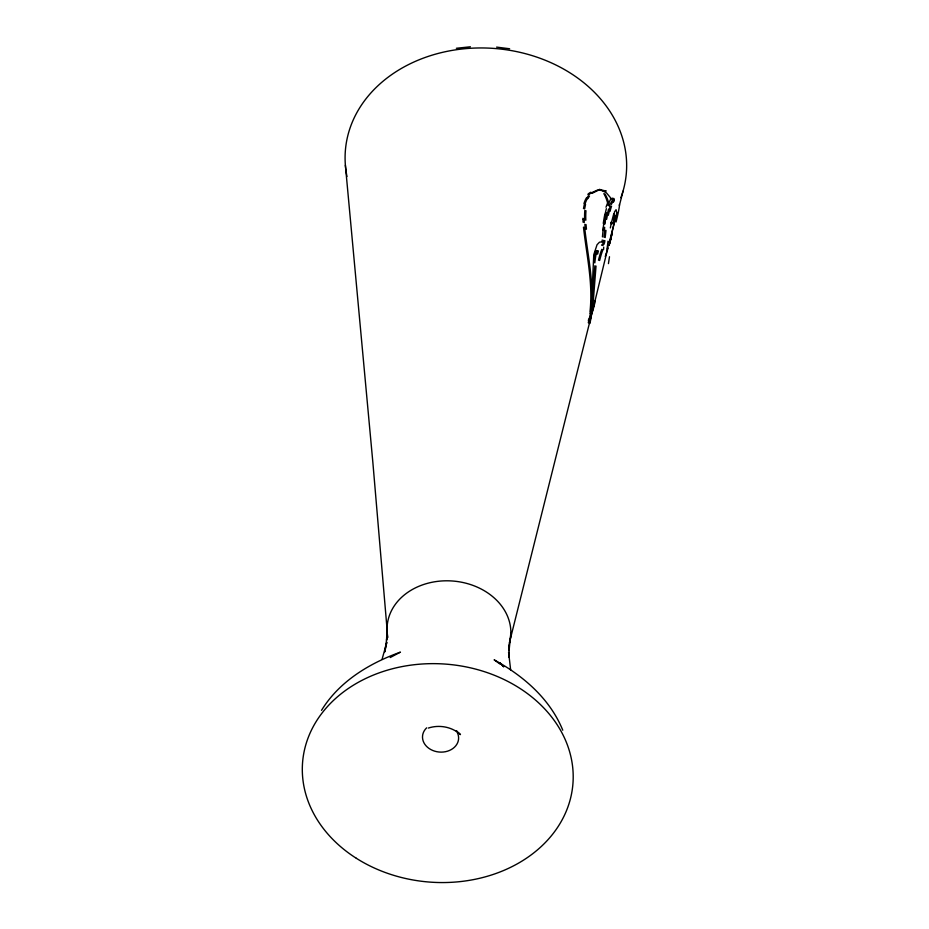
<?xml version="1.0" encoding="UTF-8"?>
<svg xmlns="http://www.w3.org/2000/svg" width="929" height="929" viewBox="0 0 929 929"><rect width="100%" height="100%" fill="white"/><g stroke="black" fill="none" stroke-linecap="round" stroke-linejoin="round"><path stroke-width="1.39" d="M602.224 239.961L602.097 241.807L604.674 242.411L604.872 240.576M616.02 215.865L609.842 240.309M602.433 236.918L603.931 221.288M610.922 238.625L609.587 242.864L614.534 221.706L613.512 223.947L613.779 213.74L611.41 222.67M611.119 237.278L612.211 233.365L611.317 236.558M594.862 265.752L591.343 308.451M596.023 266.042L592.923 305.896L589.358 322.967L588.196 322.677M510.869 632.649L509.104 650.323L509.22 645.458L509.092 657.209L508.604 652.274L510.648 669.972M590.008 311.505C593.178 283.171 586.536 255.161 583.482 227.152M591.169 311.796C594.339 283.461 587.697 255.452 584.643 227.431M603.513 242.132L603.699 240.286M591.378 306.373L593.77 254.685L597.045 244.733L599.46 242.202L602.097 241.807M604.024 237.267L604.825 230.102M605.185 237.557L605.987 230.392M583.47 208.642L584.387 204.113M584.631 208.932L585.56 204.392M590.914 310.054L590.333 313.688L591.065 310.089M608.007 241.203L606.451 253.791L594.839 301.623M611.096 237.476L610.922 238.196L611.305 237.092M605 214.518L606.358 208.642M610.33 227.942L611.189 223.68M609.459 243.619L609.726 242.794L609.18 245.012L610.759 239.264M607.16 214.994L608.541 209.118M608.321 215.284L609.703 209.408M596.453 253.872L597.242 250.598M597.614 254.151L598.404 250.876M615.579 220.44L616.844 212.776L616.066 209.71L614.417 212.044L614.243 219.488L615.962 215.551M509.417 642.717L594.56 302.703M619.376 205.588L623.034 191.142M610.876 238.823L611.108 237.929L610.469 239.972L611.003 238.172L610.701 239.09M589.416 317.939L589.613 317.137M382.04 659.404L386.824 642.264L384.803 651.926L387.23 635.424L386.534 640.232L387.045 629.026L372.854 462.34L345.379 165.223M608.1 248.171L606.172 253.942M606.114 254.105L605.232 256.497M609.517 241.134L608.971 242.539M610.19 204.148L612.234 200.385M611.352 204.426L613.395 200.676M608.112 203.683L610.33 200.06M586.64 198.388L588.347 195.74M587.802 198.667L589.509 196.031M321.504 710.36C339.248 681.445 369.185 663.376 400.434 652.135L390.192 657.546M590.972 193L598.16 189.76L606.358 190.991M592.133 193.29L598.531 190.19L605.185 190.712M428.339 728.069C437.629 725.003 448.277 726.234 456.534 731.518M456.371 48.273L470.399 46.787M496.609 47.112L509.626 48.761M613.814 198.388L614.394 199.665L611.572 199.003L606.416 192.837L599.577 189.284M589.822 316.336L590.983 316.626M610.852 222.298L613.535 223.134M611.201 223.215L613.604 223.959M500.452 664.351L494.135 659.834C523.341 675.847 549.945 698.713 562.765 730.194M458.589 732.993L460.47 734.618L456.615 730.868M503.576 666.604L500.081 662.958L503.75 666.801M612.652 198.098L613.233 199.375M584.26 222.53L584.144 219.72M583.098 222.24L582.982 219.43M584.132 219.616L584.109 218.547M582.971 219.337L582.947 218.257M387.881 637.34A61.976 49.945 4.5 0 1 452.04 580.973A61.976 49.945 4.5 0 1 508.72 645.527M619.376 204.485A16.025 1.068 -76 0 1 616.043 222.008M614.394 220.103A16.025 0.952 -68.9 0 1 617.146 213.275M592.191 310.994A8.326 0.615 -69.8 0 1 590.554 314.432M595.199 300.566A8.326 0.801 -75.2 0 1 591.552 314.037M591.785 312.214A77.014 41.538 81 0 1 589.892 323.501M613.349 202.208A53.441 9.069 -85 0 1 614.348 200.722M610.039 211.394A66.133 13.238 88.9 0 1 611.572 206.122M606.637 219.314A83.459 17.384 87.8 0 1 607.856 213.031M604.431 223.692A88.603 16.583 89.1 0 1 605.975 214.692M604.28 230.752A88.371 7.235 -86.6 0 1 604.686 227.326M602.724 245.546A57.575 10.08 -78.3 0 1 604.465 243.642M601.562 245.244A57.575 10.08 -78.3 0 1 603.316 243.352M598.473 260.248A51.339 9.336 -84.9 0 1 601.829 249.297M593.654 262.605A47.124 10.625 86.4 0 1 595.744 250.505M612.188 201.918A53.452 9.069 -85 0 1 613.186 200.432M608.878 211.104A66.133 13.238 88.9 0 1 610.411 205.843M605.476 219.023A83.459 17.384 87.8 0 1 606.695 212.741M603.269 223.39A88.603 16.583 89.1 0 1 604.814 214.39M603.118 230.45A88.371 7.223 -86.6 0 1 603.525 227.036M590.565 311.889A77.014 41.48 81.1 0 1 588.998 321.666M585.305 228.94A70.964 21.808 74.5 0 1 584.864 224.249M584.678 219.952A59.874 22.842 71.1 0 1 584.817 210.43M583.981 203.486A62.371 25.989 68.6 0 1 586.396 197.947M587.825 194.347A77.583 30.262 73.6 0 1 590.728 192.233M603.827 193.65A106.858 36.312 -70.5 0 1 608.228 205.669M603.56 249.506A87.965 5.62 -88 0 1 603.711 247.079M604.93 224.063A80.823 18.626 85.5 0 1 605.847 217.293M606.01 207.248A64.275 16.327 84 0 1 607.88 202.58M610.307 198.98A53.754 11.531 -89.6 0 1 611.572 198.562M588.731 318.821A71.51 42.107 76.5 0 1 588.359 321.097M599.635 260.515A51.339 9.336 -84.9 0 1 602.991 249.553M594.815 262.895A47.124 10.625 86.4 0 1 596.906 250.784M586.466 229.231A70.952 21.808 74.5 0 1 586.025 224.539M585.827 220.243A59.874 22.853 71.1 0 1 585.978 210.709M585.142 203.776A62.371 25.989 68.6 0 1 587.558 198.237M588.986 194.637A77.571 30.262 73.6 0 1 591.889 192.512M604.976 193.952A106.847 36.312 -70.5 0 1 609.366 205.983M609.052 244.699A13.401 0.732 -72.5 0 1 608.785 245.616M608.019 246.719A20.124 1.626 -72 0 1 607.392 248.74M608.437 263.627A79.639 2.961 -81.8 0 1 609.494 256.741M611.201 223.901A71.939 9.522 -86.1 0 1 611.421 222.89M456.22 730.693A18.081 14.574 4.5 0 1 451.343 749.529A18.081 14.574 4.5 0 1 427.456 747.218A18.081 14.574 4.5 0 1 426.655 727.837M346.981 176.51A140.941 113.582 4.5 0 1 494.565 48.471A140.941 113.582 4.5 0 1 620.862 197.714M356.341 858.291A135.588 109.274 4.5 0 0 572.206 790.022A135.588 109.274 4.5 0 0 384.722 670.982A135.588 109.274 4.5 0 0 356.341 858.291"/></g></svg>
